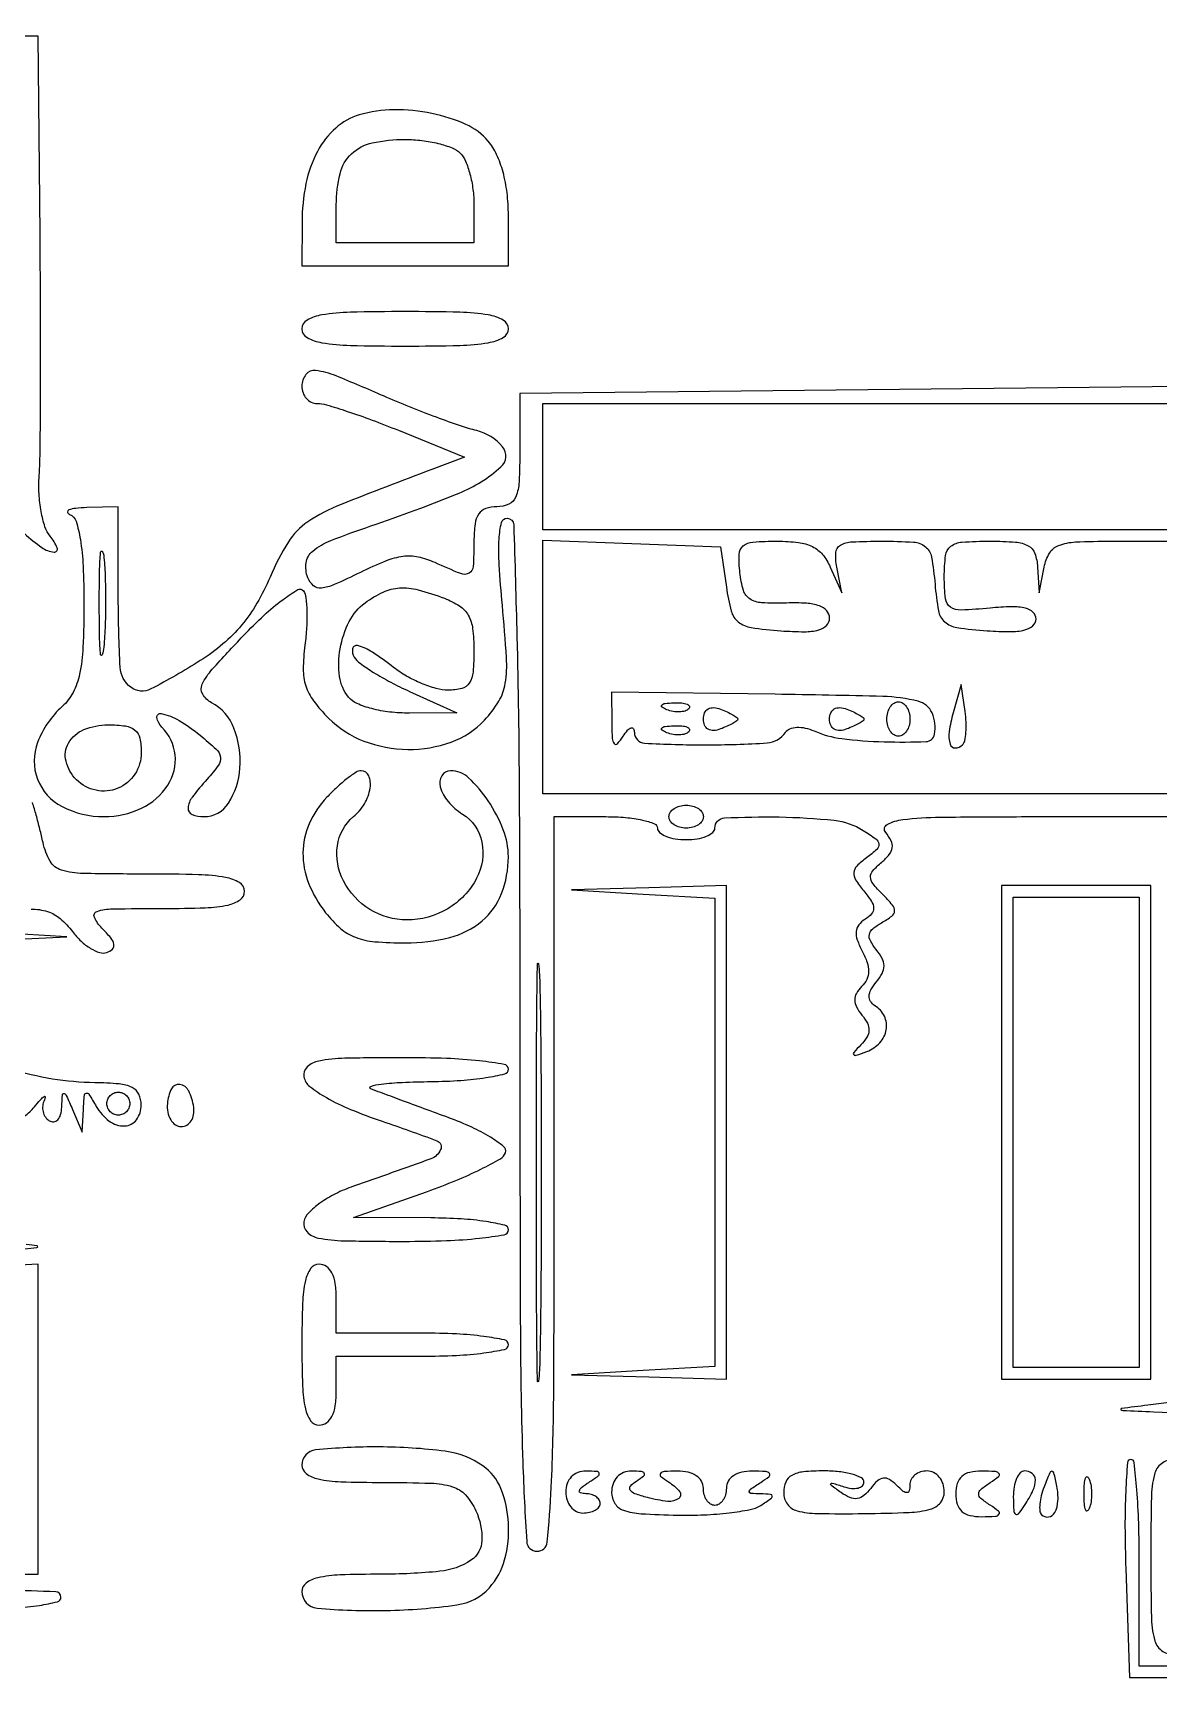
# Model space of a CAD drawing. Extents: x 23 to 255, y 40 to 184.
# Drawn here: x 192.26 to 200.56, y 89.04 to 101.29 of the extents above; entities that cross this region are included whole.
import ezdxf

# ---------------------------------------------------------------- set-up
doc = ezdxf.new("R2010")
doc.units = 0
doc.header["$MEASUREMENT"] = 0

msp = doc.modelspace()

# ---------------------------------------------------------------- linework, layer by layer
for points in [[(207.919475, 175.632891, 0.000007), (191.762556, 175.634099, 0.00002), (173.0434, 175.634494, 0.000013), (151.49745, 175.633531), (95.9364, 175.6296)], [(192.1954, 97.600398, 0.028993), (192.324194, 97.496759, 0.130293), (192.4139, 97.462943, 0.566991), (192.437004, 97.493937, 0.075573), (192.384497, 97.581163, -0.09673), (192.346938, 97.649937, -0.032127), (192.3192, 97.761942, -0.030595), (192.303744, 97.893021, -0.030384), (192.304346, 98.025313, 0.013895), (192.311857, 98.225447, 0.001552), (192.314877, 98.681542, 0.001887), (192.314736, 99.22446, 0.001529), (192.310608, 99.80685), (192.2958, 101.2662), (188.3196, 101.2662)], [(200.980069, 98.6859), (198.414535, 98.659168), (195.849, 98.632437), (195.849, 98.215018, -0.011832), (195.843463, 97.981037, -0.084648), (195.819277, 97.870927, -0.189672), (195.768189, 97.817176, -0.10941), (195.6798, 97.7976, 0.081208), (195.597288, 97.78411, 0.166173), (195.54585, 97.744725, 0.116834), (195.518405, 97.670778, 0.030703), (195.5106, 97.5438, -0.014356), (195.505234, 97.356963, -0.258171), (195.474366, 97.308024, -0.225178), (195.413461, 97.304378, -0.011088), (195.223467, 97.385908, 0.055164), (195.100169, 97.4264, 0.084497), (194.988036, 97.430719, 0.063202), (194.85882, 97.396853, 0.019224), (194.67377, 97.313992, -0.010156), (194.480758, 97.223329, -0.079565), (194.38522, 97.19791, -0.202734), (194.327172, 97.215791, -0.127061), (194.285311, 97.274531, -0.129928), (194.273307, 97.385243, -0.18511), (194.321651, 97.47037, -0.078894), (194.455336, 97.548837, -0.011783), (194.7492, 97.656022, 0.014737), (195.401696, 97.898393, 0.08681), (195.710068, 98.091003, 0.401953), (195.721231, 98.239728, 0.162193), (195.53175, 98.358457, -0.022598), (195.41221, 98.393266, -0.006811), (195.23388, 98.456783, -0.00681), (195.035563, 98.533568, -0.00735), (194.844423, 98.613869, 0.006371), (194.493443, 98.762131, 0.067105), (194.342975, 98.801023, 0.259619), (194.271678, 98.771791, 0.17003), (194.2416, 98.6859, 0.087426), (194.250138, 98.637446, 0.094436), (194.274655, 98.596277, 0.10013), (194.311202, 98.568738, 0.112005), (194.354129, 98.559, -0.072199), (194.42274, 98.549041, -0.007724), (194.576682, 98.500789, -0.009383), (194.758988, 98.436719, -0.007418), (194.95374, 98.360833), (195.440822, 98.162667), (195.200761, 98.072548, 0.004409), (194.531645, 97.814607, 0.052522), (194.28603, 97.686204, 0.106645), (194.14187, 97.538027, 0.039879), (194.007328, 97.279253, -0.032148), (193.910648, 97.086071, -0.042006), (193.797159, 96.924469, -0.042744), (193.659986, 96.786265, -0.035167), (193.492418, 96.663213, -0.021744), (193.127432, 96.454422, -0.288677), (192.979838, 96.467137, -0.220569), (192.901793, 96.613951, -0.013604), (192.888, 97.1208), (192.888, 97.7976), (192.65535, 97.790921, 0.017437), (192.5721, 97.785622, 0.068218), (192.522105, 97.773669, 0.378789), (192.514058, 97.758051, 0.239112), (192.52845, 97.741571, -0.222892), (192.576022, 97.690368, -0.03763), (192.60794, 97.556944, -0.02883), (192.628101, 97.359867, -0.011075), (192.6342, 97.084562, -0.010514), (192.627387, 96.760605, -0.041519), (192.602537, 96.562913, -0.068971), (192.554219, 96.428783, -0.088164), (192.473895, 96.32515, 0.117491), (192.292794, 96.061186, 0.18484), (192.292289, 95.78954, 0.185787), (192.473087, 95.587951, 0.118634), (192.782869, 95.5134, 0.110757), (193.057952, 95.575092, 0.139815), (193.253366, 95.746158, 0.170327), (193.306859, 95.968118, 0.172809), (193.20948, 96.17328, -0.157226), (193.173093, 96.244296, -0.527265), (193.204117, 96.273899, -0.082799), (193.335808, 96.222258, -0.035447), (193.491243, 96.11367, -0.017166), (193.610297, 96.010302, -0.167358), (193.641219, 95.952306, -0.19997), (193.626896, 95.892888, -0.026078), (193.542915, 95.789758, 0.022132), (193.433441, 95.657469, 0.141587), (193.402646, 95.577058, 0.329629), (193.431392, 95.530422, 0.095687), (193.519523, 95.5134, 0.256798), (193.700443, 95.61288, 0.125217), (193.784915, 95.871072, 0.108517), (193.740496, 96.166707, 0.18044), (193.575936, 96.35344, -0.137127), (193.510155, 96.416459, -0.249204), (193.506833, 96.48889, -0.073158), (193.580808, 96.59969, -0.006504), (193.809585, 96.84638, -0.015504), (193.962906, 96.997764, -0.026723), (194.10067, 97.112536, -0.026286), (194.211663, 97.186629, -0.394595), (194.253254, 97.177519, -0.123425), (194.271696, 97.12821, -0.021271), (194.278704, 97.027887, -0.022026), (194.276665, 96.906763, -0.018116), (194.264127, 96.778053, 0.030966), (194.251511, 96.601697, 0.080958), (194.270695, 96.476504, 0.083584), (194.328162, 96.36623, 0.034568), (194.438978, 96.238931, 0.105857), (194.698906, 96.070682, 0.088128), (195.022919, 96.009128, 0.090053), (195.342044, 96.063148, 0.117866), (195.588354, 96.225213, 0.052689), (195.69356, 96.363919, 0.097604), (195.74172, 96.496249, 0.054351), (195.750344, 96.684219, 0.007672), (195.720061, 97.071213, -0.008188), (195.697068, 97.369014, -0.028565), (195.69638, 97.561726, -0.044651), (195.713465, 97.680563, -0.347774), (195.754461, 97.713, -0.404973), (195.804026, 97.664979, -0.001706), (195.827325, 96.840163, -0.004905), (195.844303, 95.709761, -0.001302), (195.849, 93.906, 0.000881), (195.852831, 91.732854, 0.007449), (195.870855, 90.75465, 0.007777), (195.899418, 90.170706, 0.395466), (195.9759, 90.099, 0.384021), (196.049973, 90.165733, 0.014334), (196.080659, 90.57135, 0.010431), (196.098875, 91.272392, 0.001279), (196.1028, 92.8062), (196.1028, 95.5134), (196.4835, 95.5134, -0.020945), (196.629414, 95.507285, -0.033738), (196.752369, 95.488549, -0.036969), (196.841609, 95.461668, -0.31052), (196.8642, 95.4288, 0.226478), (196.879668, 95.396404, 0.074992), (196.926328, 95.369051, 0.057076), (196.994708, 95.350386, 0.038131), (197.0757, 95.3442, 0.038131), (197.156692, 95.350386, 0.057076), (197.225072, 95.369051, 0.074992), (197.271732, 95.396404, 0.226478), (197.2872, 95.4288, -0.399186), (197.358333, 95.5037, -0.016647), (197.761207, 95.51107, -0.022815), (198.167257, 95.486423, -0.113484), (198.381858, 95.412378, -0.019277), (198.474344, 95.349539, -0.208264), (198.496478, 95.311308, -0.241995), (198.481862, 95.272563, -0.025965), (198.405054, 95.210032, 0.037819), (198.333981, 95.149316, 0.178138), (198.311705, 95.101459, 0.164341), (198.324889, 95.04821, 0.031072), (198.384753, 94.966207, -0.02745), (198.441744, 94.889316, -0.135583), (198.458211, 94.83851, -0.198051), (198.443291, 94.797271, -0.069875), (198.393975, 94.756311, 0.088364), (198.347867, 94.71506, 0.14627), (198.328927, 94.666832, 0.108256), (198.337083, 94.605381, 0.035959), (198.374306, 94.521919, -0.039966), (198.410222, 94.439623, -0.087533), (198.420935, 94.371945, -0.107806), (198.407188, 94.313862, -0.084754), (198.369706, 94.260946, 0.066488), (198.331072, 94.2104, 0.133059), (198.318469, 94.162109, 0.121232), (198.331555, 94.110983, 0.050257), (198.371653, 94.051393, -0.053433), (198.41207, 93.990498, -0.129387), (198.423858, 93.938236, -0.131413), (198.40833, 93.887467, -0.055931), (198.363837, 93.831295, 0.011016), (198.311198, 93.775869, 0.388278), (198.31125, 93.759458, 0.297244), (198.329589, 93.754794, 0.008747), (198.40815, 93.783139, 0.115524), (198.503635, 93.847597, 0.144141), (198.550995, 93.943029, 0.157252), (198.537197, 94.042678, 0.14288), (198.467492, 94.120039, -0.110253), (198.434781, 94.151961, -0.160707), (198.424535, 94.190589, -0.115588), (198.438504, 94.237479, -0.043282), (198.477851, 94.294232, 0.051446), (198.520846, 94.358456, 0.123004), (198.534514, 94.41375, 0.122462), (198.5206, 94.469134, 0.05076), (198.477268, 94.533671, -0.048078), (198.433904, 94.597514, -0.176139), (198.426625, 94.645077, -0.172133), (198.45157, 94.686903, -0.045506), (198.516739, 94.731598, 0.031616), (198.592749, 94.780686, 0.229033), (198.612431, 94.818136, 0.186452), (198.597206, 94.861857, 0.020409), (198.523789, 94.941526, -0.026104), (198.453582, 95.019472, -0.16486), (198.435308, 95.068886, -0.191443), (198.452207, 95.115059, -0.037242), (198.517302, 95.177823, 0.048109), (198.573442, 95.234354, 0.138899), (198.595227, 95.284512, 0.149213), (198.586729, 95.336339, 0.058558), (198.546884, 95.397725, -0.472923), (198.558053, 95.455553, -0.095688), (198.673124, 95.491871, -0.025527), (198.949518, 95.509552, -0.00321), (199.548989, 95.5134), (200.647096, 95.5134)], [(200.6712, 95.6826), (198.3447, 95.6826), (196.0182, 95.6826), (196.0182, 96.616759), (196.0182, 97.550917), (196.67385, 97.526209), (197.3295, 97.5015), (197.3718, 97.2054, 0.029492), (197.407684, 97.029159, 0.160165), (197.460205, 96.94855, 0.133459), (197.555556, 96.907068, 0.018196), (197.77365, 96.883286, 0.016489), (197.947679, 96.876451, 0.065755), (198.053393, 96.88974, 0.136197), (198.111151, 96.923356, 0.195685), (198.1332, 96.977535, 0.185998), (198.11272, 97.030686, 0.125585), (198.057954, 97.066986, 0.06945), (197.961966, 97.086126, 0.022138), (197.81595, 97.08815, -0.019863), (197.63212, 97.089862, -0.132286), (197.545733, 97.117732, -0.178885), (197.49846, 97.181007, -0.043293), (197.471931, 97.31115, -0.035143), (197.465918, 97.44678, -0.21509), (197.495634, 97.508347, -0.158359), (197.567969, 97.537515, -0.017296), (197.749607, 97.5438, -0.030415), (197.903558, 97.534426, -0.083632), (198.00752, 97.503573, -0.105966), (198.081157, 97.445649, -0.06921), (198.138313, 97.35345), (198.222573, 97.1631), (198.185807, 97.35345, -0.064088), (198.179118, 97.459813, -0.250974), (198.212749, 97.513815, -0.119585), (198.298294, 97.538783, -0.011484), (198.516713, 97.5438, -0.014621), (198.752181, 97.536913, -0.156128), (198.84036, 97.50289, -0.182947), (198.885396, 97.426186, -0.021614), (198.910643, 97.22655, 0.023701), (198.936188, 97.031113, 0.168139), (198.982227, 96.948907, 0.147749), (199.072267, 96.907205, 0.017035), (199.29645, 96.883286, 0.017247), (199.464622, 96.876936, 0.060127), (199.57234, 96.889582, 0.118246), (199.633245, 96.920702, 0.219167), (199.656, 96.970121, 0.210482), (199.634419, 97.019116, 0.127488), (199.577476, 97.049297, 0.064151), (199.47621, 97.060034, 0.018149), (199.3176, 97.0507, -0.013315), (199.103281, 97.036007, -0.161279), (199.024998, 97.058346, -0.219609), (198.987928, 97.120097, -0.027082), (198.9792, 97.281114, -0.031047), (198.988974, 97.438373, -0.199212), (199.027596, 97.506232, -0.150416), (199.109645, 97.537257, -0.015729), (199.3176, 97.5438, -0.017681), (199.505226, 97.537163, -0.107282), (199.598014, 97.510033, -0.181878), (199.646434, 97.454014, -0.073253), (199.667521, 97.35345), (199.679042, 97.1631), (199.715705, 97.35345, -0.088921), (199.755161, 97.455887, -0.166355), (199.822551, 97.512199, -0.080781), (199.946365, 97.537965, -0.010991), (200.211784, 97.5438), (200.6712, 97.5438)], [(192.244376, 94.832599, -0.077535), (192.36674, 94.813829, -0.099928), (192.46024, 94.761999, -0.054853), (192.550378, 94.666369, 0.042432), (192.613362, 94.596139, 0.051337), (192.683677, 94.542425, 0.059623), (192.750574, 94.511692, 0.15966), (192.80237, 94.511957, 0.112052), (192.844445, 94.53746, 0.255237), (192.855182, 94.571816, 0.124246), (192.832299, 94.619906, 0.023515), (192.766388, 94.692327, -0.090437), (192.71148, 94.771727, -0.448889), (192.730965, 94.81545, -0.073389), (192.844047, 94.833838, -0.00367), (193.220357, 94.8366, 0.008332), (193.529523, 94.841752, 0.043953), (193.697743, 94.862236, 0.102662), (193.786446, 94.901173, 0.242746), (193.8186, 94.9635, 0.266079), (193.782176, 95.027101, 0.089116), (193.677869, 95.065509, 0.037332), (193.479265, 95.085522, 0.00645), (193.101112, 95.0904, -0.004502), (192.628769, 95.094653, -0.069101), (192.468168, 95.119911, -0.191464), (192.38562, 95.185623, -0.076251), (192.332646, 95.32305, 0.007358), (192.309568, 95.421426, 0.006245), (192.282373, 95.524636, 0.006304), (192.255242, 95.618028, 0.017565)], [(200.89401, 93.63767, -0.000215), (200.905553, 92.06595)], [(192.194622, 93.306668, 0.075396), (192.269367, 93.3742, -0.010162), (192.314586, 93.427251, -0.059323), (192.341972, 93.451568, -0.634948), (192.349181, 93.447403, -0.095076), (192.342994, 93.425396, 0.087237), (192.330425, 93.38322, 0.086914), (192.332971, 93.339229, 0.090667), (192.350007, 93.300247, 0.106488), (192.37902, 93.272353, 0.167522), (192.412099, 93.2649, 0.181095), (192.44149, 93.27978, 0.119043), (192.462423, 93.31748, 0.057828), (192.470946, 93.372257, -0.008061), (192.475936, 93.462956, -0.453283), (192.487926, 93.472044, -0.240506), (192.504284, 93.45896, -0.004561), (192.5496, 93.3561), (192.622308, 93.1869), (192.630826, 93.3561, -0.007589), (192.637673, 93.460503, -0.32876), (192.651363, 93.47624, -0.318585), (192.670893, 93.468047, -0.007332), (192.725576, 93.37725, 0.099851), (192.821189, 93.269645, 0.171397), (192.934334, 93.233924, 0.230264), (193.021816, 93.280175, 0.159284), (193.0572, 93.388427, 0.111552), (193.039248, 93.467891, 0.171614), (192.989944, 93.517304, 0.090539), (192.893836, 93.543491, 0.017908), (192.714821, 93.552379, -0.03677), (192.401528, 93.579802, -0.035741), (192.092559, 93.652884, -0.036843)], [(192.10545, 92.321016, 0.006269), (192.288315, 92.337744, 0.851325), (192.288961, 92.349172, 0.046462), (192.209278, 92.359098, 0.001568)], [(189.504, 89.9298), (192.2958, 89.9298), (192.2958, 91.0719), (192.2958, 92.214), (192.02085, 92.201324, 0.000897)], [(200.7558, 91.20952), (200.48085, 91.175399, 0.000644), (200.284698, 91.1508, 0.596483), (200.282041, 91.143932, 0.207825), (200.294885, 91.137658, 0.000433), (200.521531, 91.127739), (200.837163, 91.1142)], [(200.6712, 89.253), (200.4174, 89.253), (200.4174, 90.0144, 0.007815), (200.412837, 90.306353, 0.012966), (200.398762, 90.552194, 0.006572), (200.379356, 90.753153, 0.381663), (200.35395, 90.77599, 0.394931), (200.329283, 90.753044, 0.005973), (200.317057, 90.539981, 0.012331), (200.311681, 90.280519, 0.007393), (200.317455, 89.97229), (200.34441, 89.1684), (200.677005, 89.1684)], [(192.129694, 89.681952, 0.024301), (192.306375, 89.700404, 0.022017), (192.438427, 89.726715, 0.345347), (192.465, 89.7606, 0.404023), (192.426297, 89.800678, 0.001485), (191.714175, 89.823437, 0.00525)]]:
    msp.add_lwpolyline(points, format="xyb")
for points in [[(194.665277, 100.685663, 0.113274), (194.491176, 100.588637, 0.087208), (194.356934, 100.416667, 0.072808), (194.272019, 100.17924, 0.048583), (194.242847, 99.89145), (194.2416, 99.5742), (195.003, 99.5742), (195.7644, 99.5742), (195.7644, 99.945528, 0.029704), (195.754515, 100.111778, 0.036564), (195.724891, 100.26427, 0.040719), (195.678083, 100.393965, 0.069223), (195.61635, 100.491134, 0.111435), (195.451131, 100.615342, 0.055289), (195.200329, 100.696295, 0.052922), (194.920397, 100.723253, 0.068382)], [(195.40908, 100.40328, -0.097261), (195.44815, 100.345115, -0.034257), (195.480779, 100.249572, -0.032464), (195.503113, 100.136905, -0.03271), (195.5106, 100.02258), (195.5106, 99.7434), (195.003, 99.7434), (194.4954, 99.7434), (194.4954, 100.02258, -0.05952), (194.522815, 100.252063, -0.144298), (194.60744, 100.398362, -0.138147), (194.760741, 100.479189, -0.052711), (195.003, 100.5048, -0.030136), (195.127039, 100.497317, -0.031128), (195.247917, 100.474978, -0.032763), (195.349468, 100.442395, -0.102712)], [(194.2416, 99.1089, 0.273642), (194.279475, 99.044877, 0.084509), (194.38965, 99.006675, 0.035355), (194.599414, 98.9868, 0.005946), (195.003, 98.982, 0.005946), (195.406586, 98.9868, 0.035355), (195.61635, 99.006675, 0.084509), (195.726525, 99.044877, 0.273642), (195.7644, 99.1089, 0.273642), (195.726525, 99.172923, 0.084509), (195.61635, 99.211125, 0.035355), (195.406586, 99.231, 0.005946), (195.003, 99.2358, 0.005946), (194.599414, 99.231, 0.035355), (194.38965, 99.211125, 0.084509), (194.279475, 99.172923, 0.273642)], [(192.780854, 96.763486, -0.057523), (192.768846, 96.705587, -0.807686), (192.757741, 96.706785, -0.022011), (192.749902, 96.836144, -0.003921), (192.747802, 97.0785, -0.004138), (192.749613, 97.321571, -0.018464), (192.757116, 97.463955, -0.661512), (192.768438, 97.467611, -0.153636), (192.780295, 97.440286, -0.016947), (192.79067, 97.29368, -0.008983), (192.794093, 97.111533, -0.00893), (192.790914, 96.924937, -0.013671)], [(195.293593, 97.122894, -0.054064), (195.403811, 97.06672, -0.118891), (195.468206, 96.998252, -0.099248), (195.500963, 96.899485, -0.030606), (195.5106, 96.742194, -0.021269), (195.503676, 96.579492, -0.122088), (195.476082, 96.498415, -0.188942), (195.420361, 96.458102, -0.065771), (195.32025, 96.445881, -0.065308), (195.232204, 96.458317, -0.030959), (195.123687, 96.495807, -0.030036), (195.013349, 96.549733, -0.037305), (194.9184, 96.6132, 0.021305), (194.761602, 96.725423, 0.081056), (194.651884, 96.774004, 0.434959), (194.616121, 96.751309, 0.186712), (194.627744, 96.688991, 0.099653), (194.670303, 96.64351, 0.016367), (194.771068, 96.576452, 0.017443), (194.896693, 96.504594, 0.014611), (195.034587, 96.437049), (195.3837, 96.278516), (195.034509, 96.276658, -0.029741), (194.890441, 96.284466, -0.035621), (194.756936, 96.309425, -0.03926), (194.64872, 96.347038, -0.116797), (194.586427, 96.393955, -0.141111), (194.519977, 96.545866, -0.076288), (194.524153, 96.75157, -0.074445), (194.590899, 96.952179, -0.117946), (194.707676, 97.089529, -0.048921), (194.841988, 97.168877, -0.095024), (194.962373, 97.199151, -0.079123), (195.09978, 97.18522, -0.026098)], [(196.527095, 96.20495, 0.011127), (196.530339, 96.089061, 0.163316), (196.545048, 96.051582, 0.456211), (196.568791, 96.051178, 0.039533), (196.6104, 96.1056, -0.029837), (196.643327, 96.15044, -0.139539), (196.669491, 96.168357, -0.365849), (196.686464, 96.161612, -0.12007), (196.693705, 96.1335, 0.394073), (196.768567, 96.05534, 0.014152), (197.220255, 96.042751, 0.015746), (197.672956, 96.05721, 0.231735), (197.807412, 96.133988, -0.149233), (197.84039, 96.160547, -0.082128), (197.891419, 96.171842, -0.067475), (197.953564, 96.16681, -0.050515), (198.018912, 96.145409, 0.073819), (198.222582, 96.089028, 0.023731), (198.536087, 96.065396, 0.015598), (198.84445, 96.066447, 0.352484), (198.90729, 96.120719, 0.149753), (198.888924, 96.277452, 0.231915), (198.78679, 96.363667, 0.054774), (198.526074, 96.39931, 0.003273), (197.73135, 96.415116), (196.5258, 96.431199)], [(199.044271, 96.278494, 0.033547), (199.015433, 96.140983, 0.105932), (199.022116, 96.047576, 0.333818), (199.059265, 96.01969, 0.198794), (199.112936, 96.041936, 0.145161), (199.130056, 96.073492, 0.032576), (199.138908, 96.134687, 0.031169), (199.140119, 96.209429, 0.025797), (199.132351, 96.288686), (199.10263, 96.4863)], [(197.095088, 96.308288, -0.126455), (197.067429, 96.291939, -0.060344), (197.026372, 96.285242, -0.05415), (196.979203, 96.288408, -0.051402), (196.932938, 96.301609, -0.054073), (196.897687, 96.320352, -0.470617), (196.896228, 96.33577, -0.168741), (196.920911, 96.347726, -0.018894), (196.98405, 96.352721, -0.028489), (197.042947, 96.351791, -0.077125), (197.083554, 96.342424, -0.208169), (197.098997, 96.326803, -0.296942)], [(197.4564, 96.2325, -0.247326), (197.450128, 96.220595, -0.019892), (197.419123, 96.201106, -0.023203), (197.378123, 96.180021, -0.015549), (197.3295, 96.159606, -0.074756), (197.277835, 96.148206, -0.14841), (197.237353, 96.157545, -0.165571), (197.211719, 96.1867, -0.098585), (197.2026, 96.2325, -0.098585), (197.211719, 96.2783, -0.165571), (197.237353, 96.307455, -0.14841), (197.277835, 96.316794, -0.074756), (197.3295, 96.305394, -0.015549), (197.378123, 96.284979, -0.023203), (197.419123, 96.263894, -0.019892), (197.450128, 96.244405, -0.247326)], [(198.387, 96.2325, -0.247326), (198.380728, 96.220595, -0.019892), (198.349723, 96.201106, -0.023203), (198.308723, 96.180021, -0.015549), (198.2601, 96.159606, -0.074756), (198.208435, 96.148206, -0.14841), (198.167953, 96.157545, -0.165571), (198.142319, 96.1867, -0.098585), (198.1332, 96.2325, -0.098585), (198.142319, 96.2783, -0.165571), (198.167953, 96.307455, -0.14841), (198.208435, 96.316794, -0.074756), (198.2601, 96.305394, -0.015549), (198.308723, 96.284979, -0.023203), (198.349723, 96.263894, -0.019892), (198.380728, 96.244405, -0.247326)], [(198.7254, 96.2325, -0.064853), (198.719081, 96.183986, -0.082425), (198.700549, 96.142877, -0.098894), (198.673063, 96.115377, -0.148195), (198.6408, 96.1056, -0.148195), (198.608537, 96.115377, -0.098894), (198.581051, 96.142877, -0.082425), (198.562519, 96.183986, -0.064853), (198.5562, 96.2325, -0.064853), (198.562519, 96.281014, -0.082425), (198.581051, 96.322123, -0.098894), (198.608537, 96.349623, -0.148195), (198.6408, 96.3594, -0.148195), (198.673063, 96.349623, -0.098894), (198.700549, 96.322123, -0.082425), (198.719081, 96.281014, -0.064853)], [(193.0572, 95.984401, -0.145382), (193.01033, 95.826611, -0.150978), (192.885465, 95.722794, -0.151173), (192.723932, 95.707589, -0.145815), (192.579358, 95.785785, -0.134715), (192.502209, 95.921288, -0.195596), (192.520718, 96.05599, -0.16621), (192.633978, 96.155032, -0.097587), (192.812451, 96.1902, -0.032628), (192.94165, 96.18176, -0.14314), (193.010897, 96.151266, -0.169235), (193.046392, 96.091558, -0.050305)], [(197.095088, 96.139088, -0.126455), (197.067429, 96.122739, -0.060344), (197.026372, 96.116042, -0.05415), (196.979203, 96.119208, -0.051402), (196.932938, 96.132409, -0.054073), (196.897687, 96.151152, -0.470617), (196.896228, 96.16657, -0.168741), (196.920911, 96.178526, -0.018894), (196.98405, 96.183521, -0.028489), (197.042947, 96.182591, -0.077125), (197.083554, 96.173224, -0.208169), (197.098997, 96.157603, -0.296942)], [(194.425547, 95.655997, 0.084562), (194.29614, 95.460817, 0.102007), (194.249633, 95.246235, 0.097767), (194.291233, 95.023686, 0.071826), (194.41694, 94.805709, 0.046797), (194.526882, 94.690046, 0.089079), (194.63665, 94.624317, 0.070132), (194.779719, 94.592051, 0.020447), (195.005845, 94.5828, 0.062093), (195.332027, 94.623464, 0.112604), (195.570273, 94.745179, 0.127245), (195.713896, 94.945896, 0.09225), (195.7644, 95.2173, 0.092948), (195.727152, 95.415937, 0.055272), (195.615388, 95.63001, 0.05694), (195.471291, 95.799244, 0.190167), (195.338104, 95.8518, 0.264722), (195.273565, 95.815055, 0.203934), (195.262593, 95.733233, 0.109532), (195.320402, 95.624129, 0.076929), (195.426, 95.533033, -0.206676), (195.568958, 95.326271, -0.171816), (195.530549, 95.059483, -0.13865), (195.317534, 94.83484, -0.134914), (195.016112, 94.752, -0.139415), (194.742944, 94.829678, -0.135667), (194.548102, 95.040081, -0.154521), (194.503408, 95.29934, -0.1877), (194.6223, 95.5134, 0.08752), (194.703126, 95.608685, 0.090716), (194.745209, 95.724712, 0.141297), (194.734927, 95.814734, 0.302865), (194.679347, 95.8518, 0.144193), (194.64172, 95.840719, 0.021075), (194.575979, 95.794283, 0.022371), (194.501095, 95.730973, 0.017509)], [(197.2026, 95.5134, -0.148195), (197.192823, 95.481137, -0.098894), (197.165323, 95.453651, -0.082425), (197.124214, 95.435119, -0.064853), (197.0757, 95.4288, -0.064853), (197.027186, 95.435119, -0.082425), (196.986077, 95.453651, -0.098894), (196.958577, 95.481137, -0.148195), (196.9488, 95.5134, -0.148195), (196.958577, 95.545663, -0.098894), (196.986077, 95.573149, -0.082425), (197.027186, 95.591681, -0.064853), (197.0757, 95.598, -0.064853), (197.124214, 95.591681, -0.082425), (197.165323, 95.573149, -0.098894), (197.192823, 95.545663, -0.148195)], [(195.996898, 91.51605, -0.018998), (195.98764, 91.352466, -0.945007), (195.978894, 91.352798, -0.003865), (195.972925, 91.904837, -0.000771), (195.971405, 92.8908, -0.000771), (195.972925, 93.876763, -0.003865), (195.978894, 94.428802, -0.945007), (195.98764, 94.429134, -0.018998), (195.996898, 94.26555, -0.002921), (196.004846, 93.63972, -0.001714), (196.007414, 92.8908, -0.001714), (196.004846, 92.14188, -0.002921)], [(194.256547, 93.595908, 0.179867), (194.299708, 93.525142, 0.037836), (194.42204, 93.44296, 0.031297), (194.600357, 93.356087, 0.01595), (194.8338, 93.268519, -0.007557), (195.237356, 93.124819, -0.431287), (195.265079, 93.059107, -0.20529), (195.192188, 92.991106, -0.002984), (194.622819, 92.789838, 0.032351), (194.490255, 92.734025, 0.039585), (194.375117, 92.664647, 0.044066), (194.290603, 92.592077, 0.146781), (194.257066, 92.527931, 0.246028), (194.279743, 92.45255, 0.151874), (194.363136, 92.40757, 0.043651), (194.553212, 92.387352, 0.00468), (194.996797, 92.3832, 0.009073), (195.307458, 92.388838, 0.018372), (195.551349, 92.406681, 0.014326), (195.734271, 92.432164, 0.366084), (195.7644, 92.4678, 0.34691), (195.737515, 92.501886, 0.020536), (195.599625, 92.528984, 0.023383), (195.416136, 92.54855, 0.013358), (195.19335, 92.55585), (194.6223, 92.5593), (195.167059, 92.751926, 0.012366), (195.377988, 92.832432, 0.017584), (195.56083, 92.915074, 0.013691), (195.705314, 92.991593, 0.185747), (195.742576, 93.036827, 0.313105), (195.729306, 93.082097, 0.031603), (195.632517, 93.150557, 0.030715), (195.494442, 93.224386, 0.019139), (195.324717, 93.294418, -0.000087), (195.143655, 93.361176, -0.0001), (194.970604, 93.425054, -0.00009), (194.823805, 93.479305, -0.000572), (194.7492, 93.506989, -0.712991), (194.749651, 93.525427, -0.046716), (194.827323, 93.542323, -0.019334), (194.982429, 93.555098, -0.007954), (195.19335, 93.560921, 0.013507), (195.415081, 93.569508, 0.0232), (195.598818, 93.590194, 0.020047), (195.737625, 93.618128, 0.345912), (195.7644, 93.6522, 0.366084), (195.734271, 93.687836, 0.014326), (195.551349, 93.713319, 0.018372), (195.307458, 93.731162, 0.009073), (194.996797, 93.7368, 0.004817), (194.558978, 93.732582, 0.042228), (194.366179, 93.712522, 0.14201), (194.280168, 93.668808, 0.258062)], [(192.9726, 93.3984, -0.099038), (192.966141, 93.366113, -0.097945), (192.947749, 93.338651, -0.097945), (192.920287, 93.320259, -0.099038), (192.888, 93.3138, -0.099038), (192.855713, 93.320259, -0.097945), (192.828251, 93.338651, -0.097945), (192.809859, 93.366113, -0.099038), (192.8034, 93.3984, -0.099038), (192.809859, 93.430687, -0.097945), (192.828251, 93.458149, -0.097945), (192.855713, 93.476541, -0.099038), (192.888, 93.483, -0.099038), (192.920287, 93.476541, -0.097945), (192.947749, 93.458149, -0.097945), (192.966141, 93.430687, -0.099038)], [(193.249738, 93.399423, 0.065467), (193.253358, 93.334343, 0.087887), (193.274216, 93.279203, 0.107781), (193.308572, 93.242449, 0.152253), (193.351072, 93.2292, 0.131593), (193.392912, 93.240406, 0.118499), (193.42551, 93.271343, 0.102669), (193.443606, 93.317859, 0.078189), (193.444172, 93.372664, 0.078694), (193.406958, 93.491789, 0.248475), (193.341227, 93.539098, 0.320498), (193.279554, 93.506713, 0.098254)], [(194.2416, 91.6218, 0.008455), (194.246769, 91.316126, 0.044348), (194.267282, 91.14945, 0.103378), (194.306244, 91.061524, 0.241448), (194.3685, 91.0296, 0.152103), (194.423402, 91.046697, 0.12651), (194.463675, 91.09305, 0.082504), (194.487874, 91.171552, 0.033607), (194.4954, 91.2834), (194.4954, 91.5372), (195.1299, 91.5372, 0.011522), (195.381799, 91.543006, 0.02162), (195.584625, 91.56117, 0.018508), (195.736241, 91.587128, 0.354925), (195.7644, 91.6218, 0.354925), (195.736241, 91.656472, 0.018508), (195.584625, 91.68243, 0.02162), (195.381799, 91.700594, 0.011522), (195.1299, 91.7064), (194.4954, 91.7064), (194.4954, 91.9602, 0.033607), (194.487874, 92.072048, 0.082504), (194.463675, 92.15055, 0.12651), (194.423402, 92.196903, 0.152103), (194.3685, 92.214, 0.241448), (194.306244, 92.182076, 0.103378), (194.267282, 92.09415, 0.044348), (194.246769, 91.927474, 0.008455)], [(194.2416, 90.7335, 0.241839), (194.273593, 90.671222, 0.103163), (194.361752, 90.632268, 0.044229), (194.528892, 90.611764, 0.008417), (194.835614, 90.6066, -0.007929), (195.193402, 90.600925, -0.065769), (195.353299, 90.574618, -0.137035), (195.448748, 90.513871, -0.076175), (195.524852, 90.397605, -0.113755), (195.569295, 90.179472, -0.243936), (195.488635, 90.033243, -0.122991), (195.259612, 89.951341, -0.024678), (194.823441, 89.9298, 0.008674), (194.523752, 89.924601, 0.045042), (194.359724, 89.904037, 0.10461), (194.273128, 89.865033, 0.239195), (194.2416, 89.8029, 0.388442), (194.354072, 89.679971, 0.02723), (194.862533, 89.662505, 0.029735), (195.385564, 89.704207, 0.175834), (195.624388, 89.830711, 0.118579), (195.737052, 90.037184, 0.079383), (195.765384, 90.305972, 0.082022), (195.709063, 90.561317, 0.145773), (195.576376, 90.728703, 0.12158), (195.297955, 90.836385, 0.030879), (194.810829, 90.868255, 0.026016), (194.342951, 90.845579, 0.38509)], [(200.502, 90.0567, 0.004884), (200.506243, 89.622355, 0.052938), (200.528126, 89.448637, 0.1727), (200.579705, 89.368717, 0.165398), (200.6712, 89.3376, 0.165398), (200.762695, 89.368717, 0.1727), (200.814274, 89.448637, 0.052938), (200.836157, 89.622355, 0.004884), (200.8404, 90.0567, 0.004884), (200.836157, 90.491045, 0.052938), (200.814274, 90.664762, 0.1727), (200.762695, 90.744683, 0.165398), (200.6712, 90.7758, 0.165398), (200.579705, 90.744683, 0.1727), (200.528126, 90.664762, 0.052938), (200.506243, 90.491045, 0.004884)], [(196.1874, 90.5361, 0.080377), (196.196985, 90.476857, 0.091482), (196.224677, 90.426561, 0.100741), (196.265901, 90.392933, 0.121457), (196.3143, 90.381, 0.053595), (196.362849, 90.386219, 0.073362), (196.403923, 90.401709, 0.093122), (196.431497, 90.424598, 0.17482), (196.4412, 90.4515, 0.147423), (196.433066, 90.478489, 0.097529), (196.410136, 90.501671, 0.081573), (196.375879, 90.517534, 0.064744), (196.33545, 90.523295, -0.066727), (196.296964, 90.528935, -0.405416), (196.287863, 90.544769, -0.167501), (196.303991, 90.569356, -0.021149), (196.3566, 90.6066, 0.011213), (196.426853, 90.654267, 0.309569), (196.434139, 90.674119, 0.327416), (196.418266, 90.687202, 0.011938), (196.33545, 90.689905, 0.093819), (196.276113, 90.679209, 0.1102), (196.228562, 90.647718, 0.107243), (196.198031, 90.598217, 0.084953)], [(196.5258, 90.533058, 0.144262), (196.549873, 90.451358, 0.167904), (196.613309, 90.401616, 0.068289), (196.742813, 90.375913, 0.009892), (197.01225, 90.36519, 0.015857), (197.207792, 90.367482, 0.018457), (197.393082, 90.3824, 0.017722), (197.547485, 90.406161, 0.09665), (197.6256, 90.437436, 0.007695), (197.700319, 90.487348, 0.246436), (197.7102, 90.506179, 0.393005), (197.698666, 90.518587, 0.013135), (197.6256, 90.522, -0.013145), (197.552538, 90.525415, -0.392993), (197.541, 90.537827, -0.246379), (197.550883, 90.556667, -0.007698), (197.6256, 90.6066, 0.023197), (197.687264, 90.650634, 0.409657), (197.690078, 90.672728, 0.220444), (197.66318, 90.686934, 0.011293), (197.56215, 90.689905, 0.057171), (197.485247, 90.681612, 0.090659), (197.424459, 90.655736, 0.113373), (197.385768, 90.615168, 0.134796), (197.3718, 90.5643, -0.064853), (197.365481, 90.515786, -0.082425), (197.346949, 90.474677, -0.098894), (197.319463, 90.447177, -0.148195), (197.2872, 90.4374, -0.148195), (197.254937, 90.447177, -0.098894), (197.227451, 90.474677, -0.082425), (197.208919, 90.515786, -0.064853), (197.2026, 90.5643, 0.134796), (197.188632, 90.615168, 0.113373), (197.149941, 90.655736, 0.090659), (197.089153, 90.681612, 0.057171), (197.01225, 90.689905, 0.011912), (196.913851, 90.68689, 0.209822), (196.88605, 90.672835, 0.419686), (196.88836, 90.651056, 0.026629), (196.94635, 90.609904, -0.07793), (197.026702, 90.539507, -0.432326), (197.020553, 90.488652, -0.18807), (196.940191, 90.467055, -0.036649), (196.789904, 90.494793, -0.020865), (196.698106, 90.522938, -0.16316), (196.66336, 90.550055, -0.340543), (196.665525, 90.580145, -0.069502), (196.708998, 90.617042, 0.022397), (196.761694, 90.653853, 0.355346), (196.766404, 90.673665, 0.26806), (196.746973, 90.686887, 0.016245), (196.67385, 90.689905, 0.094073), (196.614047, 90.679094, 0.11242), (196.566577, 90.647287, 0.108072), (196.536301, 90.596921, 0.081665)], [(197.7948, 90.530642, 0.15824), (197.822218, 90.446176, 0.173921), (197.893082, 90.397836, 0.059732), (198.042921, 90.377495, 0.006714), (198.387, 90.376745, 0.00728), (198.721261, 90.385372, 0.056157), (198.875749, 90.409126, 0.155095), (198.950402, 90.457239, 0.174376), (198.9792, 90.537302, 0.081034), (198.96961, 90.596084, 0.091786), (198.941923, 90.645993, 0.100713), (198.9007, 90.679362, 0.120516), (198.8523, 90.6912, 0.078509), (198.803824, 90.683541, 0.090584), (198.762677, 90.661378, 0.10078), (198.735169, 90.628398, 0.124206), (198.7254, 90.58968, -0.053118), (198.720609, 90.544709, -0.344948), (198.70425, 90.531092, -0.185454), (198.676769, 90.540716, -0.020445), (198.626824, 90.586736, 0.058553), (198.574261, 90.628245, 0.170589), (198.529707, 90.637905, 0.15555), (198.486189, 90.617788, 0.046458), (198.436474, 90.562935, -0.057729), (198.386006, 90.509706, -0.139437), (198.336921, 90.48781, -0.137068), (198.283094, 90.494843, -0.054994), (198.2178, 90.531559, -0.003892), (198.144337, 90.585111, -0.361287), (198.141408, 90.597095, -0.3686), (198.152591, 90.601967, -0.003942), (198.23895, 90.574936, 0.049125), (198.295658, 90.562667, 0.085879), (198.34351, 90.565372, 0.129469), (198.375019, 90.581988, 0.210007), (198.387, 90.609255, 0.282167), (198.367605, 90.640888, 0.050227), (198.300021, 90.667129, 0.041364), (198.204363, 90.685259, 0.026163), (198.0909, 90.6912, 0.022923), (197.939697, 90.684264, 0.101646), (197.854955, 90.658582, 0.171234), (197.810602, 90.609492, 0.099217)], [(199.0638, 90.522, 0.073238), (199.075127, 90.445081, 0.139785), (199.108582, 90.392911, 0.127363), (199.167066, 90.363242, 0.055785), (199.25415, 90.354095, 0.011338), (199.355609, 90.357087, 0.222344), (199.382496, 90.371419, 0.405719), (199.379634, 90.393774, 0.022927), (199.3176, 90.438695, -0.02521), (199.248678, 90.489086, -0.226004), (199.233, 90.522, -0.226004), (199.248678, 90.554914, -0.02521), (199.3176, 90.605305, 0.022927), (199.379634, 90.650226, 0.405719), (199.382496, 90.672581, 0.222344), (199.355609, 90.686913, 0.011338), (199.25415, 90.689905, 0.055785), (199.167066, 90.680758, 0.127363), (199.108582, 90.651089, 0.139785), (199.075127, 90.598919, 0.073238)], [(199.488095, 90.50085, 0.011293), (199.491066, 90.39982, 0.220444), (199.505272, 90.372922, 0.409657), (199.527366, 90.375736, 0.023197), (199.5714, 90.4374, 0.031558), (199.633076, 90.547496, 0.112355), (199.650898, 90.625807, 0.234725), (199.627835, 90.672229, 0.163584), (199.5714, 90.6912, 0.210568), (199.539152, 90.676989, 0.082215), (199.512032, 90.635285, 0.062416), (199.493805, 90.573725, 0.042523)], [(199.714959, 90.573341, 0.031108), (199.694117, 90.508778, 0.039794), (199.683517, 90.447219, 0.044381), (199.683402, 90.396599, 0.176541), (199.696309, 90.368891, 0.242448), (199.748442, 90.35221, 0.232038), (199.793728, 90.38468, 0.112038), (199.817319, 90.470053, 0.061341), (199.809029, 90.578828, 0.006855), (199.787717, 90.677698, 0.36589), (199.77335, 90.688467, 0.286752), (199.756874, 90.676784, 0.005261)], [(200.007758, 90.522, 0.017491), (200.010397, 90.446584, 0.078554), (200.020293, 90.403692, 0.447206), (200.034585, 90.398536, 0.174857), (200.050429, 90.41625, 0.057986), (200.063655, 90.464473, 0.037979), (200.068031, 90.522, 0.037979), (200.063655, 90.579527, 0.057986), (200.050429, 90.62775, 0.174857), (200.034585, 90.645464, 0.447206), (200.020293, 90.640308, 0.078554), (200.010397, 90.597416, 0.017491)]]:
    msp.add_lwpolyline(points, format="xyb", close=True)
for points in [[(200.6712, 98.0937), (200.6712, 97.6284), (198.3447, 97.6284), (196.0182, 97.6284), (196.0182, 98.0937), (196.0182, 98.559), (198.3447, 98.559), (200.6712, 98.559)], [(196.75845, 94.943162), (197.2872, 94.913126), (197.2872, 93.1869), (197.2872, 91.460674), (196.75845, 91.430638), (196.2297, 91.400601), (196.80075, 91.384301), (197.3718, 91.368), (197.3718, 93.1869), (197.3718, 95.0058), (196.80075, 94.989499), (196.2297, 94.973199)], [(199.4022, 93.1869), (199.4022, 91.368), (199.9521, 91.368), (200.502, 91.368), (200.502, 93.1869), (200.502, 95.0058), (199.9521, 95.0058), (199.4022, 95.0058)], [(200.4174, 93.1869), (200.4174, 91.4526), (199.9521, 91.4526), (199.4868, 91.4526), (199.4868, 93.1869), (199.4868, 94.9212), (199.9521, 94.9212), (200.4174, 94.9212)]]:
    msp.add_lwpolyline(points, close=True)
msp.add_lwpolyline([(191.93625, 94.600944), (192.5073, 94.626819), (191.847583, 94.66826)])

doc.saveas('drawing.dxf')
